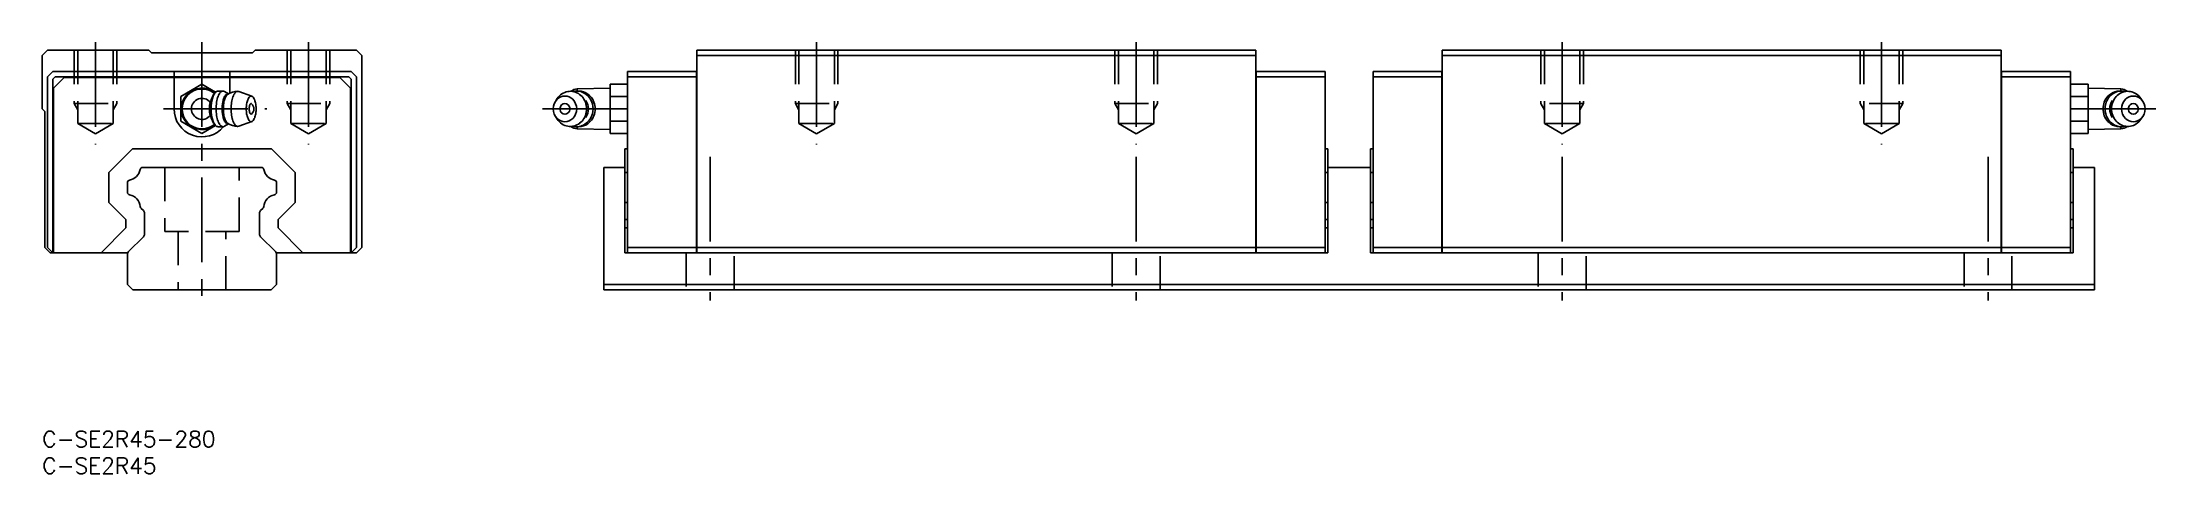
# Model space of a CAD drawing. Extents: x 0 to 397, y -8 to 73.
import ezdxf

# ---------------------------------------------------------------- set-up
doc = ezdxf.new("R2010")
doc.units = 0
doc.header["$LTSCALE"] = 0.5
doc.linetypes.add('CENTER', pattern=[50.8, 31.75, -6.35, 6.35, -6.35])
doc.linetypes.add('DASHED', pattern=[19.05, 12.7, -6.35])
doc.layers.get('0').update_dxf_attribs({"linetype": 'CONTINUOUS'})
doc.layers.add('CENTER', color=1, linetype='CENTER')
doc.styles.get("Standard").update_dxf_attribs({"font": 'txt.shx', "height": 3, "bigfont": 'bigfont.shx'})

# ---------------------------------------------------------------- blocks, each defined once
blk = doc.blocks.new('*U35')
at = {"color": 7, "linetype": 'CONTINUOUS'}
blk.add_text('C-SE2R45-280', height=3, dxfattribs=at).set_placement((0, -3))
blk = doc.blocks.new('*U36')
at = {"color": 7, "linetype": 'CONTINUOUS'}
blk.add_text('C-SE2R45', height=3, dxfattribs=at).set_placement((0, -8))

msp = doc.modelspace()

# ---------------------------------------------------------------- linework, layer by layer
at = {"color": 7, "linetype": 'CONTINUOUS'}
for p, q in [((1, 71.49), (0, 70.49)), ((20, 71.49), (1, 71.49)), ((20.5, 70.99), (20, 71.49)), ((40, 71.49), (39.5, 70.99)), ((59, 71.49), (40, 71.49)), ((60, 70.49), (59, 71.49)), ((122.94, 71.49), (227.94, 71.49)), ((122.94, 33.49), (122.94, 71.49)), ((227.94, 33.49), (227.94, 71.49)), ((367.94, 71.49), (262.94, 71.49)), ((262.94, 33.49), (262.94, 71.49)), ((367.94, 33.49), (367.94, 71.49)), ((0, 70.49), (0, 60.49)), ((2, 67.49), (1, 66.49)), ((58, 67.49), (2, 67.49)), ((39.5, 70.99), (20.5, 70.99)), ((24.75, 67.49), (24.75, 66.49)), ((35.25, 67.49), (35.25, 66.49)), ((59, 66.49), (58, 67.49)), ((60, 34.49), (60, 70.49)), ((109.94, 67.49), (122.89, 67.49)), ((109.94, 33.49), (109.94, 67.49)), ((122.89, 33.49), (122.89, 67.49)), ((122.94, 70.49), (227.94, 70.49)), ((227.99, 67.49), (240.94, 67.49)), ((227.99, 67.49), (227.99, 33.49)), ((240.94, 33.49), (240.94, 67.49)), ((249.94, 33.49), (249.94, 67.49)), ((262.89, 67.49), (249.94, 67.49)), ((262.89, 67.49), (262.89, 33.49)), ((367.94, 70.49), (262.94, 70.49)), ((380.94, 67.49), (367.99, 67.49)), ((367.99, 33.49), (367.99, 67.49)), ((380.94, 33.49), (380.94, 67.49)), ((1, 66.49), (1, 34.49)), ((2.41, 66.49), (2, 66.08)), ((2, 66.08), (2, 33.49)), ((2.1, 64.39), (4.1, 66.39)), ((2.1, 64.39), (2.1, 33.49)), ((57.59, 66.49), (2.41, 66.49)), ((55.9, 66.39), (4.1, 66.39)), ((24.75, 66.39), (24.75, 60.49)), ((30, 65.11), (26, 62.8)), ((32.55, 63.64), (30, 65.11)), ((32.29, 63.32), (32.52, 63.6)), ((33.93, 63.84), (33.05, 63.84)), ((34.95, 63.29), (34.22, 63.75)), ((35.25, 63.46), (35.25, 66.39)), ((36.92, 63.76), (39.37, 62.87)), ((57.9, 64.39), (55.9, 66.39)), ((58, 66.08), (57.59, 66.49)), ((57.9, 33.49), (57.9, 64.39)), ((58, 33.49), (58, 66.08)), ((59, 34.49), (59, 66.49)), ((100.74, 63.84), (100.35, 63.84)), ((106.64, 64.39), (100.49, 64.23)), ((100.49, 63.84), (100.49, 64.23)), ((109.94, 65.11), (106.64, 65.11)), ((106.64, 55.87), (106.64, 65.11)), ((109.94, 66.49), (122.89, 66.49)), ((122.94, 67.44), (122.89, 67.44)), ((122.94, 66.47), (122.89, 66.47)), ((227.94, 67.44), (227.99, 67.44)), ((227.94, 66.47), (227.99, 66.47)), ((227.99, 66.49), (240.94, 66.49)), ((262.89, 66.49), (249.94, 66.49)), ((262.94, 67.44), (262.89, 67.44)), ((262.94, 66.47), (262.89, 66.47)), ((367.94, 67.44), (367.99, 67.44)), ((367.94, 66.47), (367.99, 66.47)), ((380.94, 66.49), (367.99, 66.49)), ((380.94, 65.11), (384.24, 65.11)), ((384.24, 55.87), (384.24, 65.11)), ((384.24, 64.39), (390.39, 64.23)), ((390.15, 63.84), (390.53, 63.84)), ((390.39, 63.84), (390.39, 64.23)), ((0, 60.49), (0.5, 59.99)), ((0.5, 59.99), (0.5, 34.49)), ((26, 62.8), (26, 58.18)), ((34.95, 63.29), (34.85, 63.29)), ((96.73, 62.44), (96.37, 61.9)), ((109.94, 62.8), (106.64, 62.8)), ((380.94, 62.8), (384.24, 62.8)), ((394.15, 62.44), (394.51, 61.9)), ((26, 58.18), (30, 55.87)), ((30, 55.87), (32.55, 57.35)), ((32.29, 57.66), (32.52, 57.38)), ((33.05, 57.14), (33.93, 57.14)), ((34.95, 57.69), (34.22, 57.23)), ((34.85, 57.69), (34.95, 57.69)), ((36.92, 57.22), (39.37, 58.11)), ((96.37, 59.08), (96.73, 58.54)), ((100.35, 57.14), (100.74, 57.14)), ((100.49, 56.75), (100.49, 57.14)), ((100.49, 56.75), (106.64, 56.59)), ((109.94, 58.18), (106.64, 58.18)), ((109.94, 55.87), (106.64, 55.87)), ((380.94, 58.18), (384.24, 58.18)), ((380.94, 55.87), (384.24, 55.87)), ((390.39, 56.75), (384.24, 56.59)), ((390.53, 57.14), (390.14, 57.14)), ((390.39, 56.75), (390.39, 57.14)), ((394.51, 59.08), (394.15, 58.54)), ((12.5, 48.54), (16.95, 52.99)), ((16.95, 52.99), (43.05, 52.99)), ((43.05, 52.99), (47.5, 48.54)), ((109.44, 52.99), (109.44, 33.49)), ((109.94, 52.99), (109.44, 52.99)), ((240.94, 52.99), (241.44, 52.99)), ((241.44, 33.49), (241.44, 52.99)), ((249.94, 52.99), (249.44, 52.99)), ((249.44, 33.49), (249.44, 52.99)), ((380.94, 52.99), (381.44, 52.99)), ((381.44, 52.99), (381.44, 33.49)), ((12.5, 42.94), (12.5, 48.54)), ((18.86, 49.49), (41.14, 49.49)), ((47.5, 48.54), (47.5, 42.94)), ((105.44, 49.49), (109.44, 49.49)), ((105.44, 26.49), (105.44, 49.49)), ((109.94, 48.54), (109.44, 48.54)), ((240.94, 48.54), (241.44, 48.54)), ((241.44, 49.49), (249.44, 49.49)), ((249.94, 48.54), (249.44, 48.54)), ((380.94, 48.54), (381.44, 48.54)), ((381.44, 49.49), (385.44, 49.49)), ((385.44, 26.49), (385.44, 49.49)), ((16, 44.84), (16, 46.64)), ((44, 46.64), (44, 44.84)), ((15.7, 39.74), (12.5, 42.94)), ((15.7, 38.14), (15.7, 39.74)), ((18.99, 41.4), (18.54, 41.85)), ((19.2, 36.98), (19.2, 40.9)), ((40.8, 40.9), (40.8, 36.98)), ((41.46, 41.85), (41.01, 41.4)), ((47.5, 42.94), (44.3, 39.74)), ((44.3, 39.74), (44.3, 38.14)), ((109.94, 42.94), (109.44, 42.94)), ((109.94, 39.74), (109.44, 39.74)), ((240.94, 42.94), (241.44, 42.94)), ((240.94, 39.74), (241.44, 39.74)), ((249.94, 42.94), (249.44, 42.94)), ((249.94, 39.74), (249.44, 39.74)), ((380.94, 42.94), (381.44, 42.94)), ((380.94, 39.74), (381.44, 39.74)), ((11.05, 33.49), (15.7, 38.14)), ((16.21, 33.7), (18.99, 36.49)), ((41.01, 36.49), (43.79, 33.7)), ((44.3, 38.14), (48.95, 33.49)), ((109.94, 38.14), (109.44, 38.14)), ((240.94, 38.14), (241.44, 38.14)), ((249.94, 38.14), (249.44, 38.14)), ((380.94, 38.14), (381.44, 38.14)), ((0.5, 34.49), (1.5, 33.49)), ((1, 34.49), (2, 33.49)), ((1.5, 33.49), (16.06, 33.49)), ((16, 33.2), (16, 27.49)), ((43.94, 33.49), (59, 33.49)), ((44, 27.49), (44, 33.2)), ((58, 33.49), (59, 34.49)), ((59, 33.49), (60, 34.49)), ((109.44, 33.49), (122.89, 33.49)), ((109.94, 34.49), (122.89, 34.49)), ((122.94, 34.51), (122.89, 34.51)), ((122.94, 33.54), (122.89, 33.54)), ((122.94, 34.49), (227.94, 34.49)), ((122.94, 33.49), (227.94, 33.49)), ((227.94, 34.51), (227.99, 34.51)), ((227.94, 33.54), (227.99, 33.54)), ((227.99, 34.49), (240.94, 34.49)), ((227.99, 33.49), (241.44, 33.49)), ((262.89, 33.49), (249.44, 33.49)), ((262.89, 34.49), (249.94, 34.49)), ((262.94, 34.51), (262.89, 34.51)), ((262.94, 33.54), (262.89, 33.54)), ((367.94, 34.49), (262.94, 34.49)), ((367.94, 33.49), (262.94, 33.49)), ((367.94, 34.51), (367.99, 34.51)), ((367.94, 33.54), (367.99, 33.54)), ((380.94, 34.49), (367.99, 34.49)), ((381.44, 33.49), (367.99, 33.49)), ((16, 27.49), (17, 26.49)), ((17, 26.49), (43, 26.49)), ((43, 26.49), (44, 27.49)), ((105.44, 27.49), (385.44, 27.49)), ((105.44, 26.49), (385.44, 26.49))]:
    msp.add_line(p, q, dxfattribs=at)
at = {"color": 3, "linetype": 'DASHED'}
for p, q in [((6, 71.49), (6, 61.49)), ((6.68, 71.49), (6.68, 57.74)), ((13.32, 71.49), (13.32, 57.74)), ((14, 71.49), (14, 61.49)), ((46, 71.49), (46, 61.49)), ((46.68, 71.49), (46.68, 57.74)), ((53.32, 71.49), (53.32, 57.74)), ((54, 71.49), (54, 61.49)), ((141.44, 71.49), (141.44, 61.49)), ((142.12, 71.49), (142.12, 57.74)), ((148.77, 71.49), (148.77, 57.74)), ((149.44, 71.49), (149.44, 61.49)), ((201.44, 71.49), (201.44, 61.49)), ((202.12, 71.49), (202.12, 57.74)), ((208.77, 71.49), (208.77, 57.74)), ((209.44, 71.49), (209.44, 61.49)), ((281.44, 71.49), (281.44, 61.49)), ((282.12, 71.49), (282.12, 57.74)), ((288.77, 71.49), (288.77, 57.74)), ((289.44, 71.49), (289.44, 61.49)), ((341.44, 71.49), (341.44, 61.49)), ((342.12, 71.49), (342.12, 57.74)), ((348.77, 71.49), (348.77, 57.74)), ((349.44, 71.49), (349.44, 61.49)), ((6, 61.49), (14, 61.49)), ((6, 61.49), (6.68, 60.32)), ((14, 61.49), (13.32, 60.32)), ((46, 61.49), (54, 61.49)), ((46, 61.49), (46.68, 60.32)), ((54, 61.49), (53.32, 60.32)), ((141.44, 61.49), (149.44, 61.49)), ((141.44, 61.49), (142.12, 60.32)), ((149.44, 61.49), (148.77, 60.32)), ((201.44, 61.49), (209.44, 61.49)), ((201.44, 61.49), (202.12, 60.32)), ((209.44, 61.49), (208.77, 60.32)), ((289.44, 61.49), (281.44, 61.49)), ((281.44, 61.49), (282.12, 60.32)), ((289.44, 61.49), (288.77, 60.32)), ((349.44, 61.49), (341.44, 61.49)), ((341.44, 61.49), (342.12, 60.32)), ((349.44, 61.49), (348.77, 60.32)), ((6.68, 57.74), (13.32, 57.74)), ((6.68, 57.74), (10, 55.82)), ((13.32, 57.74), (10, 55.82)), ((46.68, 57.74), (53.32, 57.74)), ((46.68, 57.74), (50, 55.82)), ((53.32, 57.74), (50, 55.82)), ((142.12, 57.74), (148.77, 57.74)), ((142.12, 57.74), (145.44, 55.82)), ((148.77, 57.74), (145.44, 55.82)), ((202.12, 57.74), (208.77, 57.74)), ((202.12, 57.74), (205.44, 55.82)), ((208.77, 57.74), (205.44, 55.82)), ((288.77, 57.74), (282.12, 57.74)), ((282.12, 57.74), (285.44, 55.82)), ((288.77, 57.74), (285.44, 55.82)), ((348.77, 57.74), (342.12, 57.74)), ((342.12, 57.74), (345.44, 55.82)), ((348.77, 57.74), (345.44, 55.82)), ((23, 49.49), (23, 37.49)), ((37, 37.49), (37, 49.49)), ((37, 37.49), (23, 37.49)), ((25.5, 37.49), (25.5, 26.49)), ((34.5, 26.49), (34.5, 37.49)), ((120.94, 33.49), (120.94, 26.49)), ((129.94, 26.49), (129.94, 33.49)), ((200.94, 33.49), (200.94, 26.49)), ((209.94, 26.49), (209.94, 33.49)), ((280.94, 33.49), (280.94, 26.49)), ((289.94, 26.49), (289.94, 33.49)), ((360.94, 33.49), (360.94, 26.49)), ((369.94, 26.49), (369.94, 33.49))]:
    msp.add_line(p, q, dxfattribs=at)
at = {"color": 7, "linetype": 'CONTINUOUS'}
for centre, radius, start, end in [((30, 60.49), 3.9, 50.9718, 309.0282), ((30, 60.49), 3.74, 51.0329, 308.9671), ((34.24, 62.11), 2.27, 139.598, 160.8002), ((33.04, 63.16), 0.68, 89.8146, 141.4349), ((34.1, 62.96), 0.918, 109.5055, 148.4502), ((33.93, 63.29), 0.551, 57.5252, 104.1804), ((36.69, 60.5), 3.29, 89.1369, 124.9824), ((37.25, 62.58), 1.38, 126.0403, 154.4616), ((36.74, 63.27), 0.519, 70.0924, 125.2235), ((99.21, 60.88), 2.91, 100.3514, 123.7661), ((99.19, 60.97), 2.82, 76.348, 100.2493), ((100.55, 62.23), 2, 91.5, 128.7532), ((100.35, 60.9), 2.94, 80.5353, 103.929), ((99.16, 60.86), 2.94, 52.9859, 76.2524), ((100.73, 60.9), 2.94, 53.8898, 89.8488), ((100.34, 60.9), 2.95, 57.3307, 80.285), ((390.15, 60.9), 2.94, 90.1512, 126.1102), ((390.54, 60.9), 2.95, 99.715, 122.6693), ((391.72, 60.86), 2.94, 103.7476, 127.0141), ((390.53, 60.9), 2.94, 76.071, 99.4647), ((390.34, 62.23), 2, 51.2468, 88.5), ((391.69, 60.97), 2.82, 79.7507, 103.652), ((391.67, 60.88), 2.91, 56.2339, 79.6486), ((30, 60.49), 5.25, 180, 320.5885), ((30, 60.49), 1.98, 38.259, 321.741), ((35.49, 60.49), 4.12, 162.6982, 197.3018), ((39.42, 59.38), 8.2, 155.5597, 163.4295), ((40.4, 60.49), 8.68, 175.683, 184.317), ((38.25, 60.71), 6.52, 160.718, 176.1614), ((38.25, 60.27), 6.52, 183.8386, 199.282), ((33.88, 61.97), 2.09, 139.5538, 157.3697), ((41.22, 60.49), 8.58, 173.5184, 186.4816), ((39.01, 60.78), 6.35, 163.1981, 173.801), ((35.82, 61.78), 3, 146.419, 163.9372), ((41.04, 60.49), 7.26, 175.683, 184.317), ((38.78, 60.77), 4.99, 160.0114, 176.868), ((38.78, 60.22), 4.99, 183.132, 199.9886), ((41.27, 60.49), 7.26, 175.8885, 184.1115), ((40.07, 60.6), 6.05, 166.8119, 176.1003), ((40.07, 60.38), 6.05, 183.8997, 193.1881), ((35.89, 61.85), 1.9, 139.598, 160.8002), ((37.5, 61.23), 3.41, 153.6234, 167.265), ((34.89, 62.72), 0.569, 93.4944, 141.4349), ((35.57, 62.22), 1.24, 128.03, 154.984), ((44.04, 60.49), 8.56, 175.825, 184.175), ((42.58, 60.63), 7.09, 166.5793, 176.0477), ((42.58, 60.36), 7.09, 183.9523, 193.4207), ((39.5, 61.39), 3.92, 152.982, 167.0658), ((44.54, 60.49), 6.22, 175.683, 184.317), ((43.41, 60.6), 5.09, 166.0541, 175.9315), ((43.41, 60.38), 5.09, 184.0685, 193.9459), ((41.1, 61.2), 2.69, 151.4947, 166.6232), ((39.52, 62.09), 0.885, 121.2698, 153.2617), ((41.42, 60.49), 2.56, 173.7782, 186.2218), ((40.8, 60.57), 1.94, 164.0092, 174.023), ((40.8, 60.42), 1.94, 185.977, 195.9908), ((39.88, 60.84), 0.977, 148.743, 164.6112), ((39.88, 60.14), 0.977, 195.3888, 211.257), ((39.32, 61.19), 0.321, 116.9113, 150.4592), ((39.32, 59.79), 0.321, 209.5408, 243.0887), ((39.24, 62.52), 0.371, 61.134, 118.866), ((39.24, 61.34), 0.155, 58.6993, 113.8023), ((38.4, 60.49), 1.34, 313.2338, 46.7662), ((38.96, 62.09), 0.885, 26.7383, 58.7302), ((37.38, 61.2), 2.69, 13.3768, 28.5053), ((35.06, 60.6), 5.09, 4.0685, 13.9459), ((35.06, 60.38), 5.09, 346.0541, 355.9315), ((33.94, 60.49), 6.22, 355.683, 4.317), ((98.48, 60.49), 2.53, 134.7224, 225.2776), ((98.16, 60.8), 2.09, 45.5005, 134.4995), ((99.35, 60.68), 3.16, 123.7997, 146.1384), ((98.29, 60.49), 1.06, 134.7224, 225.2776), ((98.16, 60.62), 0.872, 45.5005, 134.4995), ((98.16, 60.36), 0.872, 225.5005, 314.4995), ((98.03, 60.49), 1.06, 314.7224, 45.2776), ((97.84, 60.49), 2.53, 314.7224, 45.2776), ((99, 60.65), 3.2, 30.981, 52.964), ((98.78, 60.52), 3.46, 10.1721, 31.0278), ((98.78, 60.47), 3.46, 329.0534, 349.9059), ((100.21, 60.7), 3.19, 35.5149, 57.2955), ((99.58, 60.49), 2.98, 327.435, 32.5652), ((98.69, 60.49), 3.55, 349.7879, 10.29), ((100.56, 60.66), 3.23, 31.5185, 53.9499), ((99.99, 60.54), 3.46, 14.9361, 35.548), ((99.99, 60.45), 3.46, 324.452, 345.0638), ((100.33, 60.52), 3.51, 10.3156, 31.5664), ((100.33, 60.47), 3.51, 328.4336, 349.6844), ((99.84, 60.49), 3.61, 344.994, 15.006), ((100.22, 60.49), 3.62, 349.6015, 10.3985), ((390.67, 60.49), 3.62, 169.6015, 190.3985), ((390.56, 60.52), 3.51, 148.4336, 169.6844), ((390.56, 60.47), 3.51, 190.3156, 211.5664), ((391.04, 60.49), 3.61, 164.994, 195.006), ((390.9, 60.54), 3.46, 144.452, 165.0639), ((390.9, 60.45), 3.46, 194.9362, 215.548), ((390.33, 60.66), 3.23, 126.0501, 148.4815), ((390.67, 60.7), 3.19, 122.7045, 144.4851), ((391.3, 60.49), 2.98, 147.4348, 212.565), ((392.2, 60.49), 3.55, 169.71, 190.2121), ((392.1, 60.52), 3.46, 148.9722, 169.8279), ((392.1, 60.47), 3.46, 190.0941, 210.9466), ((391.88, 60.65), 3.2, 127.036, 149.019), ((393.04, 60.49), 2.53, 134.7224, 225.2776), ((392.73, 60.8), 2.09, 45.5005, 134.4995), ((392.86, 60.49), 1.06, 134.7224, 225.2776), ((392.73, 60.62), 0.872, 45.5005, 134.4995), ((392.73, 60.36), 0.872, 225.5005, 314.4995), ((391.53, 60.68), 3.16, 33.8616, 56.2003), ((392.59, 60.49), 1.06, 314.7224, 45.2776), ((392.41, 60.49), 2.53, 314.7224, 45.2776), ((39.42, 61.61), 8.2, 196.5705, 204.4403), ((33.88, 59.02), 2.09, 202.6303, 220.4462), ((34.24, 58.87), 2.27, 199.1998, 220.402), ((33.04, 57.82), 0.68, 218.5651, 270.1854), ((39.01, 60.21), 6.35, 186.199, 196.8019), ((35.82, 59.21), 3, 196.0628, 213.581), ((34.1, 58.03), 0.918, 211.5498, 250.4945), ((33.93, 57.69), 0.551, 255.8196, 302.4748), ((35.89, 59.14), 1.9, 199.1998, 220.402), ((37.5, 59.75), 3.41, 192.735, 206.3766), ((34.89, 58.26), 0.569, 218.5651, 266.5056), ((35.57, 58.76), 1.24, 205.016, 231.97), ((36.69, 60.49), 3.29, 235.0186, 270.862), ((39.5, 59.59), 3.92, 192.9342, 207.018), ((37.25, 58.4), 1.38, 205.5384, 233.9597), ((36.74, 57.71), 0.519, 234.7765, 289.9076), ((41.1, 59.78), 2.69, 193.3768, 208.5053), ((39.52, 58.89), 0.885, 206.7383, 238.7302), ((39.24, 58.46), 0.371, 241.134, 298.866), ((39.24, 59.65), 0.155, 246.1977, 301.3007), ((38.96, 58.89), 0.885, 301.2698, 333.2617), ((37.38, 59.78), 2.69, 331.4947, 346.6232), ((98.16, 60.18), 2.09, 225.5005, 314.4995), ((99.35, 60.3), 3.15, 213.8629, 236.2875), ((99.21, 60.1), 2.91, 236.3214, 259.7399), ((99.19, 60.01), 2.82, 259.8421, 283.7431), ((100.55, 58.75), 2, 231.2468, 268.5), ((100.35, 60.08), 2.94, 256.0709, 279.4649), ((99.16, 60.13), 2.94, 283.8385, 307.1008), ((100.73, 60.08), 2.94, 270.1167, 306.1107), ((100.34, 60.09), 2.95, 279.715, 302.6693), ((99, 60.33), 3.2, 307.1224, 329.1003), ((100.21, 60.29), 3.19, 302.7045, 324.4851), ((100.56, 60.32), 3.23, 306.0501, 328.4815), ((390.33, 60.32), 3.23, 211.5185, 233.9499), ((390.67, 60.29), 3.19, 215.5149, 237.2955), ((390.15, 60.08), 2.94, 233.8893, 269.8833), ((390.54, 60.09), 2.95, 237.3307, 260.285), ((391.88, 60.33), 3.2, 210.8997, 232.8776), ((391.72, 60.13), 2.94, 232.8992, 256.1615), ((390.53, 60.08), 2.94, 260.5351, 283.9291), ((390.34, 58.75), 2, 271.5, 308.7532), ((391.69, 60.01), 2.82, 256.2569, 280.1579), ((392.73, 60.18), 2.09, 225.5005, 314.4995), ((391.67, 60.1), 2.91, 280.2601, 303.6786), ((391.53, 60.3), 3.15, 303.7125, 326.1371), ((15.95, 49.54), 2.45, 280.6551, 349.2659), ((18.86, 48.99), 0.5, 90, 169.2659), ((41.14, 48.99), 0.5, 10.7341, 90), ((44.05, 49.54), 2.45, 190.7341, 259.3449), ((16.5, 46.64), 0.5, 100.6551, 180), ((16.5, 44.84), 0.5, 180, 259.3449), ((15.95, 41.94), 2.45, 5.1491, 79.3449), ((44.05, 41.94), 2.45, 100.6551, 174.8509), ((43.5, 46.64), 0.5, 0, 79.3449), ((43.5, 44.84), 0.5, 280.6551, 0), ((18.9, 42.21), 0.5, 185.1491, 225), ((18.5, 40.9), 0.7, 0, 45), ((41.5, 40.9), 0.7, 135, 180), ((41.1, 42.21), 0.5, 315, 354.8509), ((41.1, 42.21), 0.5, 315, 354.8509), ((18.5, 36.98), 0.7, 315, 0), ((41.5, 36.98), 0.7, 180, 225), ((16.7, 33.2), 0.7, 135, 180), ((43.3, 33.2), 0.7, 0, 45)]:
    msp.add_arc(centre, radius, start, end, dxfattribs=at)
at = {"layer": 'CENTER', "color": 1, "linetype": 'CENTER'}
for p, q in [((10, 72.99), (10, 53.82)), ((30, 72.99), (30, 24.49)), ((50, 72.99), (50, 53.82)), ((145.44, 72.99), (145.44, 53.82)), ((205.44, 72.99), (205.44, 53.82)), ((285.44, 72.99), (285.44, 53.82)), ((345.44, 72.99), (345.44, 53.82)), ((22.75, 60.49), (42.16, 60.49)), ((93.94, 60.49), (111.94, 60.49)), ((396.94, 60.49), (378.94, 60.49)), ((125.44, 51.49), (125.44, 24.49)), ((205.44, 51.49), (205.44, 24.49)), ((285.44, 51.49), (285.44, 24.49)), ((365.44, 51.49), (365.44, 24.49))]:
    msp.add_line(p, q, dxfattribs=at)

# ---------------------------------------------------------------- block references
at = {"color": 7, "linetype": 'CONTINUOUS'}
for name in ['*U35', '*U36']:
    msp.add_blockref(name, (0, 0), dxfattribs=at)

doc.saveas('drawing.dxf')
